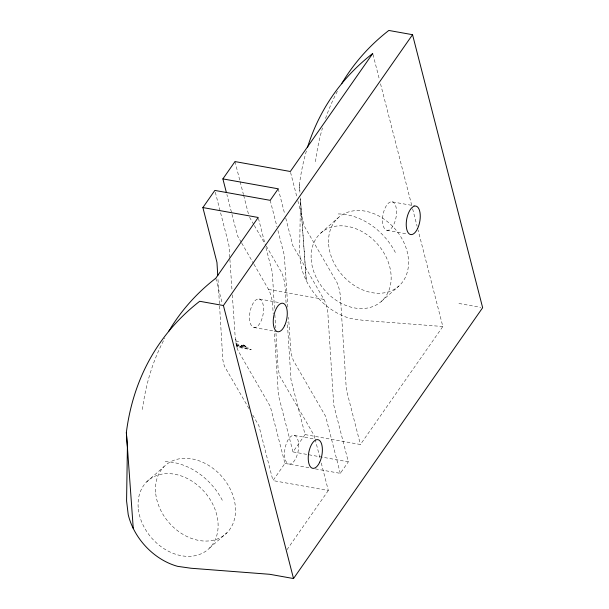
<?xml version="1.0" encoding="UTF-8"?>
<svg xmlns="http://www.w3.org/2000/svg" width="609" height="609" viewBox="0 0 609 609"><rect width="100%" height="100%" fill="white"/><g stroke="black" fill="none" stroke-linecap="round" stroke-linejoin="round"><path stroke-width="0.46" stroke-dasharray="3.04 2.28" d="M321.27 463.046L328.32 490.496L272.969 480.585L284.943 463.434L270.343 406.561L238.758 351.85A31.737 14.57 -79.8 0 1 236.779 347.069L235.348 339.517L232.288 294.246M285.773 218.174L292.838 245.693L324.338 300.153A43.939 20.181 -79.8 0 1 327.886 313.391L333.732 404.955L348.333 461.835L292.99 451.916L305.086 434.598L290.988 379.696L287.326 322.328M286.968 549.706L328.32 490.496M315.386 468.892L340.286 473.353L348.333 461.835M305.086 434.598L360.429 444.509L442.834 326.508L418.056 229.981M320.89 232.981L338.299 217.687M146.693 481.871L164.095 466.57M381.386 301.402L398.796 286.101M209.504 548.1L226.906 532.799M248.67 348.135L236.475 345.965L246.074 346.574L242.534 345.105L243.516 344.96L246.074 346.574L241.56 345.25L236.475 345.965L251.273 349.673L236.779 347.069M244.308 345.843L244.909 345.882L243.029 345.037M442.834 326.508L364.045 320.448L350.7 318.553A58.776 45.127 48.7 0 1 301.265 266.871L299.62 253.1L300.45 199.082L306.304 280.665L300.344 197.91M236.201 344.808L246.074 346.574M235.569 341.109L238.492 341.619L235.424 339.799L236.003 339.929M392.097 201.83A14.479 6.646 -79.8 0 1 393.901 224.241A14.479 6.646 -79.8 0 1 382.581 222.148A14.479 6.646 -79.8 0 1 392.097 201.83L414.904 205.911M386.959 230.316L407.033 233.917M458.927 303.472L480.821 307.393M268.531 289.442L323.881 299.362M259.107 298.989A14.479 6.646 -79.8 0 1 260.911 321.407A14.479 6.646 -79.8 0 1 249.591 319.314A14.479 6.646 -79.8 0 1 259.107 298.989L279.173 302.589M253.968 327.482L276.775 331.57M294.17 435.412A14.563 6.691 -79.8 0 1 295.989 457.968A14.563 6.691 -79.8 0 1 284.601 455.859A14.563 6.691 -79.8 0 1 294.17 435.412L314.244 439.005M284.943 463.434L309.075 467.674M235.957 343.613L241.56 345.25M236.048 344.488L236.916 344.976M249.553 217.299L253.846 224.691M254.326 225.513L265.768 245.221M266.247 246.044L281.503 272.33A43.939 20.173 -79.8 0 1 284.982 285.651L286.123 303.518M241.255 242.283L237.495 235.782L226.891 194.492M241.727 243.098L253.481 263.423M253.953 264.237L268.995 290.242A43.939 20.181 -79.8 0 1 272.535 303.472L273.197 313.856M248.982 408.601L224.493 366.298L223.465 363.101L222.795 359.424L217.87 277.521M252.75 415.11L258.878 425.683L272.969 480.585M372.974 54.407L379.582 80.144M380.526 83.821L412.392 207.92M412.628 208.841L417.112 226.304M290.569 172.408L296.91 197.11M297.847 200.772L304.424 226.388L336.846 282.249A43.939 20.173 -79.8 0 1 340.332 295.571L346.338 389.615L360.429 444.509M278.237 188.813L284.829 214.505M270.19 200.331L277.004 226.868M277.94 230.529L284.289 255.232L287.958 308.862M340.286 473.353L325.686 416.472L294.101 361.769A31.737 14.57 -79.8 0 1 290.668 348.378L288.537 317.327M258.452 218.395L265.029 244.011M265.973 247.673L272.314 272.375L274.522 309.09M314.929 438.343L314.221 435.595L279.836 376.21L278.138 369.336L275.938 332.621M315.165 439.256L319.862 457.557M234.983 161.575L239.916 180.789M240.152 181.71L243.44 194.515M243.676 195.428L248.609 214.642M292.99 451.916L278.382 395.043L274.286 330.854M215.312 192.246L228.938 245.313L229.844 258.49M215.784 278.244L222.392 303.982M306.388 151.024A469.927 295.913 34.9 0 0 299.4 184.74L299.993 192.809M299.4 184.74L299.94 192.261M229.905 259.426L232.029 290.478M274.857 314.739L275.649 327.916M165.191 461.729A58.776 45.127 48.7 0 1 222.932 501.504M142.445 409.499A469.927 295.913 34.9 0 1 164.872 338.086M338.231 213.934A58.776 45.127 48.7 0 1 395.972 253.709M315.485 161.705A469.927 295.913 34.9 0 1 322.473 127.989M325.533 118.458A469.927 295.913 34.9 0 1 337.47 91.114M311.214 259.464A45.66 35.056 48.7 0 0 373.568 306.258A45.66 35.056 48.7 0 0 368.635 235.85A45.66 35.056 48.7 0 0 311.214 259.464M328.624 244.163A45.66 35.056 48.7 0 0 390.978 290.957A45.66 35.056 48.7 0 0 386.037 220.557A45.66 35.056 48.7 0 0 328.624 244.163M138.342 509.109A45.66 35.056 48.7 0 0 202.013 553.391A45.66 35.056 48.7 0 0 193.936 482.45A45.66 35.056 48.7 0 0 138.342 509.109M155.744 493.808A45.66 35.056 48.7 0 0 219.415 538.097A45.66 35.056 48.7 0 0 211.346 467.156A45.66 35.056 48.7 0 0 155.744 493.808"/><path stroke-width="0.91" d="M217.763 275.641L216.964 262.464L202.873 207.562L214.848 190.419L270.19 200.331L278.237 188.813L222.886 178.901L226.419 192.657M222.886 178.901L234.983 161.575L290.333 171.494L372.738 53.485A469.927 295.913 34.9 0 0 307.446 147.53M223.412 305.528L199.699 301.28A469.927 295.913 34.9 0 0 126.352 432.535L127.403 446.877L126.581 500.895L128.217 514.666A58.776 45.127 48.7 0 0 177.653 566.347L191.005 568.243L269.795 574.302L293.515 578.55L223.412 305.528L412.544 34.698L388.824 30.45A469.927 295.913 34.9 0 0 344.039 79.756M293.515 578.55L482.648 307.72L412.544 34.698M202.873 207.562L258.216 217.474L215.784 278.244A469.927 295.913 34.9 0 0 170.505 328.35M126.352 432.535L133.257 528.46M341.603 83.753A469.927 295.913 34.9 0 1 343.545 80.548M168.564 331.547A469.927 295.913 34.9 0 1 170.01 329.142M284.631 325.655A14.479 6.646 -79.8 0 0 282.827 303.244A14.479 6.646 -79.8 0 0 273.312 323.562A14.479 6.646 -79.8 0 0 284.631 325.655M417.622 228.489A14.479 6.646 -79.8 0 0 415.818 206.078A14.479 6.646 -79.8 0 0 406.302 226.396A14.479 6.646 -79.8 0 0 417.622 228.489M319.71 462.216A14.563 6.691 -79.8 0 0 317.89 439.66A14.563 6.691 -79.8 0 0 308.314 460.107A14.563 6.691 -79.8 0 0 319.71 462.216"/></g></svg>
